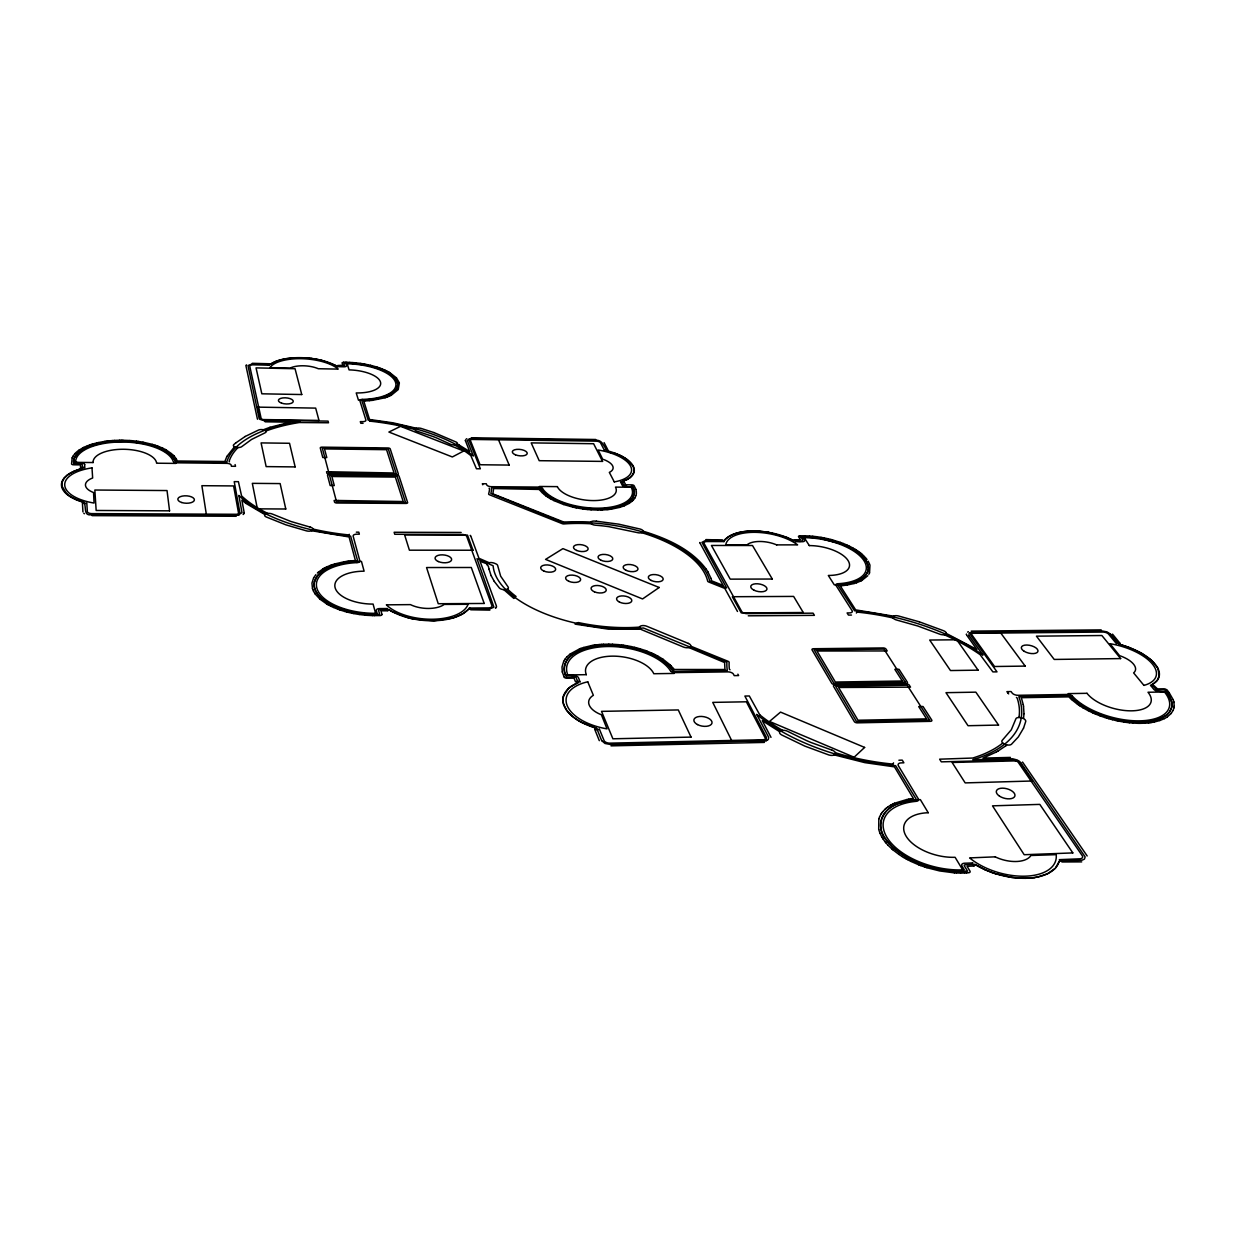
<?xml version="1.0" encoding="UTF-8"?>
<svg xmlns="http://www.w3.org/2000/svg" width="1236" height="1236" viewBox="0 0 1236 1236"><rect width="100%" height="100%" fill="white"/><g stroke="black" fill="none" stroke-linecap="round" stroke-linejoin="round"><path stroke-width="1.5" d="M893.273 763.817L892.268 764.033A147.656 72.445 12.1 0 1 835.443 752.755M1023.995 713.697L1023.516 706.158M856.625 612.299L857.537 612.129A147.656 72.445 12.1 0 1 892.407 617.83L893.164 618.015M1174.169 706.127L1173.953 702.511M1023.995 713.713L1023.578 718.131M946.235 633.404L976.919 649.518L966.768 635.211M636.432 493.149L636.092 495.234M1159.306 675.459L1157.746 668.073L1151.55 660.395M1174.169 706.173L1173.906 707.873M496.424 606.845L496.47 606.567A3.739 1.823 6.4 0 1 496.393 607L496.3 607.262M243.415 514.284L243.152 514.5A3.6 1.638 3.1 0 0 243.523 514.161L244.141 512.43L241.87 500.209L245.918 503.376M1159.306 675.459L1157.282 680.31L1152.199 684.868L1156.293 689.688L1164.729 689.966L1167.912 693.798M690.739 646.165L727.911 661.245A2.287 1.128 9.9 0 1 729.163 662.465L729.116 663.361A147.656 72.445 12.1 0 0 729.364 669.186L730.012 669.773M868.197 570.275L868.367 567.309M465.447 440.325L465.478 440.109A3.244 1.375 6.1 0 0 465.431 440.433L465.539 440.989M1018.974 717.483L1019.005 717.081A147.656 72.445 12.1 0 0 1017.151 698.031L1016.409 697.428M893.288 763.647L893.52 762.844M314.5 581.6C312.569 589.634 318.764 596.803 324.929 601.051M492.87 493.72L493.658 488.529L539.205 489.441M856.61 612.423L856.548 612.685A3.615 1.684 11.3 0 1 856.502 612.809L856.393 613.056M868.197 570.29L867.178 573.087M878.811 818.974L878.703 829.356M1173.906 707.919L1173.088 710.391M563.462 696.131L562.936 700.75M492.84 493.859L563.523 521.947L590.932 522.025M314.5 581.584L317.343 575.93L322.797 570.908M563.462 696.115L568.375 688.591M878.827 818.912L879.568 816.826M487.123 563.94L480.031 561.221L496.424 605.995M72.167 457.83L71.564 463.964A2.148 0.927 1.3 0 0 73.619 464.798L80.402 464.875L80.541 467.702L81.452 467.471A2.333 1.004 1.4 0 1 84.79 467.903L84.666 464.612M635.86 495.976L634.887 497.969M869.541 572.886L869.974 565.223M779.669 731.712L762.288 720.665L771.001 737.351M1023.532 728.174L1025.741 721.438A5.114 2.472 14.3 0 0 1021.384 717.792A5.114 2.472 14.3 0 0 1015.837 718.935L1011.295 729.796L1002.288 740.271A5.207 2.58 14.3 0 0 1004.683 744.242A5.207 2.58 14.3 0 0 1011.45 744.288L1018.325 736.95L1023.516 728.189M72.182 457.799L72.893 456.378M879.599 816.764L881.206 813.767M563.693 661.399L562.009 666.992L562.287 671.936M869.526 572.932L868.8 574.307M226.883 456.455L224.828 461.507L177.304 460.997L176.331 458.973M1173.057 710.437L1171.125 713.481M313.604 577.923L311.951 583.098L312.461 588.506M633.187 474.021L634.161 470.422L633.156 466.327M369.579 421.321L370.506 421.213A131.263 57.613 4.7 0 1 415.002 429.556M226.899 456.439L234.516 446.768M563.709 661.353L564.728 659.638M633.187 474.021L630.144 477.498M867.162 573.102L863.377 577.506M313.62 577.876L315.86 574.663M72.909 456.347L74.994 453.566M634.871 498L633.435 499.885M632.538 498.154L634.47 492.191L632.229 485.763M1169.519 711.951L1171.666 707.301L1171.697 702.11M246.165 365.253L246.288 365.068A3.152 1.251 3.8 0 1 246.489 364.867M881.237 813.721L881.871 812.794M264.89 514.562L245.933 503.392M564.759 659.591L565.346 658.773M349.155 534.57L349.325 534.338A3.6 1.669 4.5 0 0 349.077 534.694L348.058 534.848A131.263 57.613 4.7 0 1 313.789 529.224L313.079 529.054M632.538 498.17L626.59 503.222L618.294 506.575M64.21 478.286L62.186 482.04L61.893 485.949M881.901 812.747L882.597 811.836M1169.519 711.967L1166.954 714.686M565.377 658.726L566.737 657.104M496.007 607.803L495.806 608.05A3.739 1.823 6.4 0 1 495.512 608.313M64.21 478.286L67.146 475.381M1055.637 867.796L1059.051 861.677A1.746 0.927 16.3 0 1 1060.055 861.152L1081.948 860.225L1084.42 859.144L1085.146 856.903L1020.673 762.566M882.643 811.789L885.146 809.147M867.796 575.713L861.863 580.441M1171.095 713.527L1167.371 716.865M633.404 499.916L632.214 501.105M566.768 657.073L570.182 654.014M75.041 453.535L76.369 452.221M1054.941 868.568L1047.525 873.759L1037.946 876.942M78.316 452.623L74.268 458.015L73.681 463.871L82.086 464.149L82.704 468.058L73.48 471.565M317.374 573.087L318.146 572.376M568.375 688.576L570.769 686.644M885.208 809.101L886.119 808.313M78.316 452.623L88.853 446.505L105.338 442.272M632.183 501.136L629.17 503.376M318.193 572.345L322.982 568.915M235.752 442.936L233.743 444.651A4.419 1.885 3.4 0 0 235.921 447.262A4.419 1.885 3.4 0 0 241.777 446.613L251.619 439.413L265.045 432.816A4.341 1.839 3.7 0 0 264.767 430.205A4.341 1.839 3.7 0 0 258.648 429.989L245.176 436.478M235.767 442.936L245.176 436.493M1166.954 714.686C1151.782 725.316 1131.512 722.566 1114.439 719.043M1005.903 745.756L1006.598 744.86M886.181 808.267L888.236 806.706M77.173 451.526L78.81 450.29M572.16 654.802C565.006 659.452 561.808 669.479 566.443 676.988M67.146 475.381L69.015 474.021M630.128 477.498L627.146 479.429M466.157 439.135L466.374 438.95A3.244 1.375 6.1 0 1 466.683 438.78L466.775 438.718M863.361 577.506L857.181 581.044L848.9 583.5M1005.888 745.771L997.993 751.071M392.724 392.909L396.756 388.691L397.745 384.01M268.722 363.755L268.428 363.971A2.039 0.803 4.1 0 0 269.525 365.161L252.824 364.821A3.77 1.499 3.9 0 0 249.749 366.103L261.167 418.571A3.955 1.653 3.8 0 0 265.029 420.132L328.05 421.121L328.513 422.774L299.282 422.527A131.263 57.613 4.7 0 0 267.192 430.561L265.941 431.024M572.175 654.786L574.122 653.442M570.229 653.983L579.468 648.946M268.737 363.739L252.252 363.307M570.785 686.644L577.567 682.936A1.576 0.803 7.7 0 0 577.985 682.226L576.146 677.699A1.56 0.803 7.7 0 0 574.292 676.895L566.49 677.004M392.724 392.909L380.41 398.038L361.793 400.479L368.189 420.163A133.318 58.525 4.7 0 1 472.492 455.296L473.357 456.007L467.393 440.819M78.857 450.259L82.735 447.942M322.812 570.893L324.805 569.626M888.298 806.675L890.553 805.239M1167.325 716.911L1164.451 718.595M69.015 474.021L73.48 471.565M507.471 589.062L507.502 589.047A107.362 50.444 7.9 0 0 516.045 596.463L513.836 598.425L503.871 589.68M574.137 653.427L582.403 649.425L594.13 646.443M629.124 503.392L624.304 505.802M462.249 614.137L468.707 609.209L489.425 609.008L493.936 607.2L476.988 558.718L493.133 565.764A109.525 51.464 7.9 0 0 643.369 627.981L726.907 662.141L726.861 663.037A149.973 73.588 12.1 0 0 727.309 670.453L674.346 671.411L671.241 668.707M967.572 632.09L968.375 631.673M323.044 568.869L324.095 568.266M324.821 569.611L329.332 567.309M462.233 614.137L452.979 617.985M996.247 752.06L997.962 751.086M890.631 805.192L893.103 803.894M996.216 752.075L982.975 758.101L1010.43 757.405M391.209 395.304L398.224 389.587L399.367 382.882M324.156 568.236L325.253 567.664M860.889 580.951L861.816 580.472M893.613 616.177L855.652 609.873L840.186 585.74L841.33 585.663M627.131 479.429L625.972 480.016M82.781 447.911L83.816 447.386M325.315 567.633L326.459 567.061M391.163 395.335L389.355 396.184M1164.389 718.626L1159.832 720.526M860.843 580.966L856.548 582.759M83.878 447.355L87.339 445.841M893.164 803.863L894.431 803.261M326.52 567.03L330.321 565.424M625.957 480.016C616.687 481.206 627.919 489.935 632.183 485.748M834.346 754.918L864.814 762.627L894.447 766.861L913.435 798.58L912.122 798.719M329.348 567.293L343.284 563.106M894.509 803.23L906.776 799.537M389.294 396.2L387.316 396.988M624.242 505.818L619.653 507.393M87.401 445.81L89.888 444.898M579.545 648.915L580.827 648.436M330.398 565.393L331.696 564.929M387.27 397.019L385.138 397.745M311.704 530.738L349.077 536.949L355.412 560.557L354.129 560.634M900.441 802.875C884.343 805.934 874.053 825.571 885.532 839.012M580.905 648.406L583.67 647.479M624.226 482.133L625.802 484.806L631.812 484.852A1.993 0.865 8.1 0 1 634.053 485.64L635.937 489.456M331.758 564.898L334.539 564.002M89.95 444.867L91.217 444.45M624.195 482.148L623.701 482.303A2.148 0.927 8 0 1 620.549 481.885L622.141 485.115A3.353 1.452 8 0 0 626.08 486.598L631.194 487.231A46.335 20.209 7.6 0 1 598.718 508.166A46.335 20.209 7.6 0 1 542.527 488.56M856.486 582.774L854.122 583.516M270.035 427.285L263.33 429.757M900.457 802.875L908.151 800.897M1159.77 720.542L1154.455 721.963M174.307 459.112L176.671 461.893L226.682 462.434A133.318 58.525 4.7 0 1 298.37 421.739L299.885 421.507L264.473 420.92L259.143 418.386L247.988 365.562L251.974 364.079L270.143 364.373L276.509 361.144L284.759 358.919M91.279 444.435L92.576 444.033M270.051 427.285L290.367 422.187L265.137 421.8M385.091 397.76L372.268 400.371M583.747 647.463L591.411 645.609M334.616 563.971L343.84 561.839M452.979 617.985L434.021 620.75L413.195 618.942M92.638 444.018L96.841 442.905M618.278 506.575L611.913 507.996M619.591 507.409L611.588 509.108M641.7 532.685L643.044 533.087A107.362 50.444 7.9 0 1 707.579 580.75L707.656 581.09A2.148 1.004 9.4 0 0 708.722 582.001L724.806 588.413L737.49 611.48M854.061 583.531L847.386 584.968M416.47 428.274L393.079 422.836L369.549 419.483L363.724 400.958L364.836 400.928M270.143 364.373L270.236 364.357A39.228 15.651 4.4 0 1 336.207 365.887M96.918 442.874L98.324 442.565M688.885 647.556L724.605 662.542L724.945 669.51L674.083 669.479M98.401 442.55L104.504 441.437M1037.946 876.942L1034.285 877.606M1154.378 721.978L1151.519 722.504M848.885 583.5L841.932 584.52M489.147 562.72L478.95 558.286L470.947 536.47M343.299 563.106L349.649 562.133M284.759 358.919L295.759 357.76M908.182 800.897L909.804 800.604M906.869 799.522L908.491 799.228M591.488 645.594L593.048 645.331M343.932 561.824L347.161 561.329M611.897 507.996L598.78 509.108L584.504 508.274M593.125 645.316L594.701 645.084M594.161 646.443L612.809 645.424L632.369 648.004M908.584 799.213L910.237 798.966M909.835 800.604L915.165 799.924A1.669 0.881 13.6 0 0 916.015 798.935L895.621 765.656A149.973 73.588 12.1 0 1 757.915 715.366L756.695 714.346L768.715 737.382L768.298 739.499L766.243 740.719L610.476 744.505L604.96 743.454L601.685 740.627M847.309 584.983L844.466 585.37M1149.99 722.72L1151.442 722.519M104.581 441.422L106.095 441.206M105.354 442.272L108.428 441.855M611.511 509.124L608.668 509.495M1034.269 877.606L1025.586 878.302M594.794 645.068L596.401 644.852M944.211 634.732L945.895 635.474A147.656 72.445 12.1 0 1 980.102 654.647L992.879 671.905L996.988 671.859L970.878 635.319A4.403 2.024 13 0 1 973.072 633.295L1103.362 632.059A4.372 1.947 14.3 0 1 1108.429 633.96L1116.479 643.709A2.395 1.066 14.6 0 1 1119.105 643.199L1120.187 643.477L1112.508 634.145M910.329 798.95L912.029 798.734M347.239 561.314L348.846 561.113M106.188 441.19L107.717 441.005M1148.429 722.905L1149.913 722.736M596.494 644.837L598.116 644.667M107.81 440.989L109.355 440.819M108.444 441.855L127.88 441.283L146.852 443.94M372.206 400.371L369.379 400.649M348.938 561.098L350.56 560.928M349.664 562.133L357.683 560.943L350.607 536.1A133.318 58.525 4.7 0 1 239.645 496.192L238.857 495.435L242.009 512.662L237.945 515.165L91.989 514.624C81.931 516.88 87.632 504.242 82.951 501.955M842.952 585.524L844.373 585.385M607.154 509.649L608.575 509.495M1148.352 722.921L1145.2 723.184M109.432 440.819L112.661 440.541M598.209 644.651L599.846 644.497M350.653 560.912L352.291 560.773M267.733 513.419L266.404 512.739A131.263 57.613 4.7 0 1 241.561 495.868L238.409 481.669L234.222 481.638L239.846 512.538A4.326 1.962 3 0 1 236.308 514.284L91.479 513.604A4.45 1.993 1.2 0 1 87.37 511.781L86.783 502.913A2.395 1.066 1.2 0 1 83.399 503.33L82.426 503.067L82.936 511.889M607.077 509.649L602.519 509.958M841.917 584.52L837.946 585.308L854.586 610.8A149.973 73.588 12.1 0 1 981.693 654.215L982.96 655.111L969.009 635.551M841.407 585.663L842.875 585.54M369.301 400.665L364.914 400.928M352.384 560.758L354.037 560.634M599.939 644.497L601.608 644.373M965.532 871.349L967.587 871.195L964.358 865.864A1.761 0.958 15.1 0 1 965.331 864.767L974.107 864.428A1.761 0.958 15.2 0 1 975.745 864.86L985.216 869.789M966.598 872.894L968.839 872.724A2.642 1.452 15.2 0 0 970.028 871.179L967.062 866.282L974.385 866.003L973.335 865.37A2.858 1.545 15.2 0 1 972.933 862.944L964.281 863.238A4.45 2.426 15.1 0 0 961.963 865.957L964.281 869.804L962.689 869.881A59.776 32.121 14.4 0 1 887.989 839.012A59.776 32.121 14.4 0 1 916.03 801.345M639.537 627.1L637.436 627.255A107.362 50.444 7.9 0 1 578.324 622.558L575.111 624.134L608.436 629.186L640.727 629.201M112.754 440.526L114.345 440.433M380.132 615.528L380.286 615.513A2.287 1.128 4.7 0 0 381.955 614.431M601.7 644.373L603.384 644.28M898.896 760.233L902.249 760.125L903.887 762.813L900.812 762.906A4.898 2.534 13.2 0 0 898.356 765.702L918.317 798.873A4.249 2.24 13.6 0 1 916.324 801.345M343.454 362.272L342.078 362.781L342.789 365.284L337.768 365.485A2.009 0.803 4.8 0 1 337.304 366.628L343.948 366.798A3.136 1.236 4.8 0 0 346.528 365.609L345.956 363.755L347.177 363.77A43.569 17.505 4.9 0 1 395.242 381.553A43.569 17.505 4.9 0 1 362.488 399.382M1145.108 723.184L1140.133 723.338M114.438 440.418L119.428 440.248M965.517 871.349L957.823 871.488M964.621 873.002L966.49 872.91M800.542 536.779L817.768 537.768M799.893 535.821L799.769 535.837A2.039 0.896 10.3 0 0 798.549 536.733L800.465 539.777L794.578 539.761L795.351 540.178A2.225 0.989 10.2 0 1 795.443 541.662L802.427 541.708A3.461 1.53 10.3 0 0 804.528 540.101L803.014 537.706L804.281 537.691A48.281 21.661 10.6 0 1 863.238 559.599A48.281 21.661 10.6 0 1 838.101 583.716M1081.701 861.878L1061.925 861.971A2.843 1.499 16.3 0 0 1059.329 859.653L1080.094 858.804A5.238 2.75 16.5 0 0 1082.412 855.945L1018.263 762.349A4.882 2.441 14.6 0 0 1012.686 760.063L941.322 761.855L939.623 759.182L972.763 758.039A147.656 72.445 12.1 0 0 1001.763 743.825L1002.767 743.068M603.477 644.265L608.807 644.172M971.233 631.117L1101.183 629.881M295.775 357.76L306.389 357.961M600.928 510.02L602.426 509.958M851.48 615.064L848.452 615.095L847.093 612.932L849.843 612.901A4.341 2.024 11.3 0 0 852.129 610.723L836.015 585.447A3.6 1.638 11 0 1 837.838 583.701M489.873 610.12L470.7 609.781A2.441 1.19 6 0 0 469.124 608.05L488.776 607.896A4.48 2.178 6.3 0 0 491.99 605.872L466.683 536.254A4.249 1.962 6 0 0 462.295 534.462L394.748 534.276L394.129 532.268L461.152 532.453M379.9 615.543L374.4 615.621M964.513 873.002L960.604 873.079M343.484 362.272L345.184 362.272M799.97 535.821L804.605 535.791M611.032 745.864L764.404 742.419M600.835 510.02L597.699 510.051M375.929 614.477L379.668 614.385L378.587 610.321L379.467 609.734L388.629 609.688L392.445 611.727M1025.571 878.302L1011.882 877.421M119.521 440.248L121.128 440.232M471.225 437.776L595.767 439.491M748.274 615.822L814.416 615.343L813.103 613.164L746.621 613.612A4.372 2.07 10 0 1 741.801 611.681L703.995 543.299A4.141 1.869 9.2 0 1 706.559 541.553L724.281 541.569A2.24 1.004 9.4 0 1 722.411 540.039L705.88 539.591M238.023 447.54L237.791 447.803A131.263 57.613 4.7 0 0 229.108 461.368L229.494 461.816M776.733 544.891L797.606 544.86A40.494 18.2 9.9 0 0 754.254 532.314A40.494 18.2 9.9 0 0 725.81 544.767L747.023 544.86A20.718 9.316 9.9 0 1 776.718 544.906M375.914 614.477A54.353 26.234 4.6 0 1 314.624 588.166A54.353 26.234 4.6 0 1 361.468 561.453L364.11 571.186A33.727 16.284 4.6 0 0 335.126 587.749A33.727 16.284 4.6 0 0 373.087 604.08L375.914 614.477L370.522 614.385M356.339 532.16L358.795 532.175L359.352 534.184L356.462 534.184A4.326 1.993 4.6 0 0 353.156 536.192L359.846 560.881A3.723 1.761 4.5 0 1 357.096 562.643M92.051 515.628L236.231 516.277M121.221 440.232L122.843 440.248M1138.387 723.323L1140.04 723.338M597.621 510.051L591.117 509.819M960.496 873.079L956.494 872.971M346.945 363.029L343.948 363.013L344.365 365.949L336.64 365.887L322.225 360.495M363.06 423.299L360.819 423.268L360.309 421.615L362.936 421.646A3.893 1.622 4.9 0 0 365.902 420.055L359.861 400.649A3.229 1.329 5 0 1 362.241 399.367M608.9 644.172L612.484 644.25M345.261 362.272L346.683 362.287M372.53 615.59L374.307 615.621M122.936 440.248L129.672 440.51M755.598 531.063C744.458 530.707 731.805 532.407 723.817 540.595L705.308 540.611L701.94 542.341L726.613 587.965L709.68 580.905A109.525 51.464 7.9 0 0 563.94 522.921L490.862 493.442A133.318 58.525 4.7 0 0 491.665 487.772L539.282 488.004L545.091 493.597M804.698 535.806L809.456 536.007M1138.294 723.323L1133.01 723.091M346.76 362.287L349.695 362.395M346.945 363.029A45.454 18.262 4.9 0 1 397.42 382.511A45.454 18.262 4.9 0 1 358.471 400.186L356.215 392.94A28.212 11.325 4.9 0 0 380.456 381.97A28.212 11.325 4.9 0 0 349.077 369.888L346.945 363.029L349.85 363.137M755.613 531.063L759.646 531.264M957.807 871.488L951.844 871.164M372.422 615.59L366.86 615.312M370.491 614.385L352.615 612.175L336.47 607.278M612.577 644.25L618.046 644.62M954.424 872.863L956.386 872.971M349.788 362.395L352.739 362.581M349.865 363.137L365.671 365.037M591.364 523.817L589.016 523.678A107.362 50.444 7.9 0 0 564.667 523.879L564.033 523.925A2.07 0.942 7.3 0 1 562.164 523.647L489.595 494.817A2.039 0.896 6.4 0 1 488.653 493.844L488.838 493.164A131.263 57.613 4.7 0 0 489.595 488.699L489.116 488.235M591.04 509.804L587.795 509.541M809.549 536.007L812.732 536.269M954.316 872.863L939.592 870.932L926.938 867.718M129.765 440.526L131.371 440.649M759.661 531.264L768.56 532.345M306.404 357.961L311.41 358.471M352.816 362.596L354.253 362.704M1132.918 723.075L1129.349 722.766M364.975 615.157L366.752 615.296M131.464 440.649L136.423 441.159M354.33 362.704L355.767 362.843M951.813 871.164L943.717 870.175M364.867 615.142L359.336 614.508M618.139 644.62L621.754 645.022M586.127 509.371L587.703 509.541M812.824 536.269L816.038 536.625M355.844 362.859L360.279 363.384M1129.256 722.751L1125.625 722.303M584.458 509.186L586.034 509.371M311.426 358.471L314.5 358.904M136.516 441.175L138.092 441.391M816.131 536.64L821.013 537.351M584.489 508.274L581.322 507.826M582.789 508.954L584.365 509.17M621.862 645.022L623.624 645.254M1011.867 877.421L995.243 873.605M360.356 363.399L361.762 363.6M817.784 537.768L842.303 544.164M138.169 441.391L142.99 442.179M582.697 508.954L576.177 507.841M623.716 645.269L627.332 645.841M1123.756 722.025L1125.533 722.288M359.243 614.493L353.79 613.581M361.839 363.616L364.713 364.095M314.516 358.904L319.908 359.939M581.291 507.826L570.414 505.555M1123.663 722.009L1118.101 721.005M943.686 870.175L927.494 866.359M768.576 532.345L787.456 537.66M821.106 537.366L824.319 537.969M627.424 645.856L631.009 646.536M364.79 364.11L370.46 365.3M143.067 442.194L152.229 444.342M351.982 613.226L353.697 613.566M365.686 365.037L372.438 366.598M413.195 618.942L408.761 617.938M824.412 537.984L827.61 538.664M576.1 507.826L572.948 507.146M1116.216 720.603L1118.008 720.99M631.102 646.552L634.64 647.355M351.889 613.21L346.652 611.975M319.923 359.939L321.654 360.356M1116.123 720.573L1112.462 719.707M632.399 648.004L634.114 648.406M827.687 538.695L830.855 539.468M572.855 507.115L563.647 504.535M146.868 443.956L157.868 447.339M370.522 365.315L371.851 365.64M1114.408 719.043L1109.047 717.622M634.732 647.37L636.432 647.803M634.13 648.406L648.915 653.226L660.163 659.035M408.745 617.938L392.461 611.727M371.912 365.655L375.899 366.768M1110.577 719.213L1112.354 719.676M830.932 539.483L832.461 539.9M636.525 647.834L639.97 648.792M570.399 505.555L556.509 500.642L545.091 493.597M344.921 611.496L346.559 611.944M372.453 366.613C381.909 369.672 394.748 373.195 397.745 383.994M1108.723 718.688L1110.484 719.182M832.539 539.916L840.248 542.357M344.829 611.465L339.885 609.92M1109.016 717.622L1092.021 711.241M1106.869 718.131L1108.615 718.657M152.306 444.373L155.103 445.238M82.936 501.955L76.385 499.607M640.063 648.807L645.13 650.46M375.976 366.783L377.212 367.169M1105.015 717.56L1106.761 718.101M919.167 621.77L898.325 615.945A4.728 2.178 11.9 0 0 892.964 616.888A4.728 2.178 11.9 0 0 896.764 620.07L917.885 626.034L939.437 634.053A4.774 2.209 12.6 0 0 945.741 634.161A4.774 2.209 12.6 0 0 943.686 630.777L919.182 621.77M927.463 866.359L908.8 858.572L892.562 847.154M924.868 867.054L926.83 867.687M995.227 873.605L991.828 872.446M377.274 367.2L378.479 367.586M1104.922 717.529L1101.384 716.324M155.18 445.254L156.493 445.702M924.76 867.023L920.805 865.617M563.57 504.504L553.991 500.626M378.556 367.617L379.73 368.034M613.844 452.855C603.415 453.936 605.501 439.321 595.582 440.294L472.198 438.61L468.459 439.274L467.393 440.788M434.037 432.6L421.09 428.413A4.218 1.761 5.6 0 0 415.45 428.753A4.218 1.761 5.6 0 0 417.305 431.287L432.971 436.509A152.337 67.331 4.5 0 1 436.385 437.838L450.213 444.126A4.249 1.792 5.9 0 0 456.192 444.62A4.249 1.792 5.9 0 0 456.177 442.071L434.068 432.615M338.278 609.348L339.807 609.889M156.57 445.732L157.853 446.196M613.859 452.87L619.73 455.296M1128.514 647.247L1118.626 643.956L1110.561 634.161M645.207 650.491L646.799 651.063M1099.592 715.675L1101.291 716.293M991.813 872.431L985.231 869.789M379.807 368.05L382.156 368.946M840.325 542.388L843.23 543.485M1128.53 647.247L1141.431 653.211L1151.118 660.009M338.185 609.317L333.643 607.494M157.914 446.211L159.181 446.69M1099.499 715.629L1096.069 714.284M646.891 651.094L651.635 653.041M918.812 864.86L920.696 865.586M843.307 543.516L846.104 544.69M842.319 544.164L847.711 546.528M159.243 446.721L161.715 447.756M157.884 447.339L170.135 454.323M918.703 864.814L911.102 861.477M382.218 368.977L384.458 369.919M787.471 537.675C790.082 540.225 808.576 545.03 800.511 536.81M1094.339 713.558L1095.977 714.254M336.455 607.278L330.924 604.698M76.385 499.607L69.973 496.239M1092.655 712.817L1094.262 713.527M846.181 544.721L847.51 545.308M333.565 607.463L330.754 606.15M651.727 653.071L653.195 653.751M384.52 369.935L385.555 370.414M161.777 447.787L162.936 448.313M1092.562 712.77L1089.349 711.256M847.572 545.339L848.869 545.957M653.272 653.782L654.709 654.477M619.746 455.296L622.141 456.517M1092.006 711.241L1087.402 708.923M385.617 370.445L387.656 371.464M162.998 448.344L165.238 449.471M848.947 545.988L850.213 546.606M847.742 546.528L856.007 551.225M553.929 500.595L550.375 498.726M910.994 861.415L907.44 859.607M654.786 654.508L657.645 655.992M1087.742 710.437L1089.256 711.21M330.676 606.103L328.034 604.713M850.275 546.636L852.794 547.965M581.214 722.195L595.86 728.081A1.622 0.865 8.1 0 1 596.895 728.807L601.669 740.611M1087.649 710.391L1083.138 707.904M387.718 371.48L388.66 371.99M329.641 604.002L330.908 604.682M581.198 722.179L577.552 720.063M622.156 456.517L625.632 458.587M457.258 444.018L458.958 444.945M1085.934 708.104L1087.386 708.908M165.3 449.502L166.335 450.074M905.679 858.634L907.348 859.545M657.722 656.022L663.052 659.251M852.855 547.996L855.219 549.371M458.989 444.96L468.537 450.846M388.707 372.021L389.618 372.546M329.626 603.987L324.944 601.067M326.737 603.971L327.957 604.682M1084.497 707.27L1085.919 708.089M903.949 857.63L905.586 858.572M550.314 498.695L548.151 497.397M166.397 450.105L171.974 453.967M1084.482 707.27L1068.97 695.667L1018.835 696.733A149.973 73.588 12.1 0 1 974.385 759.259L972.871 759.707L1012.639 758.78L1017.398 760.047L1020.658 762.535M1083.06 707.857L1080.264 706.127M389.664 372.577L396.401 377.83M902.265 856.61L903.856 857.568M326.659 603.94L319.985 599.197M855.281 549.417L856.393 550.097M606.413 450.507L606.49 450.553A40.834 17.443 7.6 0 1 622.187 481.468M902.172 856.548L899.035 854.493M856.455 550.144L857.521 550.839M548.089 497.366L546.111 496.022M660.178 659.051L667.873 665.014M576.965 719.692L572.716 716.602M1078.889 705.231L1080.187 706.08M69.973 496.239L66.528 493.612M625.632 458.602L627.162 459.684M857.568 550.885L859.638 552.337M856.023 551.241L864.52 558.749M1077.545 704.304L1078.812 705.184M663.114 659.298L669.804 664.628M468.552 450.862L469.742 451.681L465.555 441.036M898.943 854.431L893.149 850.028M1077.483 704.257L1071.597 699.561M84.419 513.743L84.11 513.527A3.708 1.669 1.2 0 1 83.816 513.249M546.049 495.991L543.376 493.89M627.177 459.684L633.156 466.327M859.7 552.384L860.642 553.11M860.704 553.156L861.6 553.882M759.769 714.856L749.325 695.976L744.875 696.053L766.366 737.274A4.836 2.518 10.9 0 1 763.493 739.731L609.441 743.16A4.898 2.626 8.4 0 1 604.188 740.827L599.275 728.823A2.642 1.406 8.2 0 1 595.829 729.564L594.686 729.225L599.305 740.658M572.222 716.2L566.675 710.345L563.554 704.226M861.662 553.929L864.211 556.262M891.82 848.869L893.087 849.966M170.151 454.338L174.291 459.112M319.939 599.151L315.18 593.975M891.743 848.808L888.143 845.331M66.528 493.612L61.893 485.949M1071.535 699.514L1068.831 696.857L1021.322 697.691L1023.238 704.613M542.527 493.133L539.236 489.471M892.547 847.139L885.548 839.028M172.777 454.678L174.137 456.053M1166.614 689.796L1166.738 689.935A2.302 1.035 15.5 0 0 1163.864 688.792L1157.514 688.9L1153.976 685.64A2.472 1.128 15.3 0 1 1150.453 685.177L1153.868 689.41A3.878 1.761 15.4 0 0 1158.781 691.264L1164.466 691.959A53.349 24.658 15.1 0 1 1141.848 720.773A53.349 24.658 15.1 0 1 1072.524 696.301M669.85 664.674L670.762 665.571M667.888 665.03L669.649 666.837M1008.669 693.89L1007.973 693.102M670.808 665.617L673.311 668.444M888.081 845.269L885.996 842.906M1166.784 689.982L1167.618 690.893M1110.546 634.145L1107.008 631.89L1102.095 630.963L972.67 632.183L969.117 633.187L969.009 635.536M865.03 557.096L867.023 559.491M470.221 535.358L470.437 535.621A3.538 1.622 6 0 1 470.638 535.899L470.545 535.744M669.665 666.853L671.225 668.691M84.496 502.542L84.542 502.604A45.222 19.884 1.6 0 1 82.735 468.336M174.168 456.084L176.315 458.942M396.432 377.861L399.352 382.836M1167.665 690.955L1168.453 691.866M885.007 841.701L885.934 842.844M1168.499 691.913L1169.241 692.84M257.675 419.267L257.505 419.066A3.306 1.375 3.7 0 1 257.366 418.819L245.979 365.918M1022.527 762.056L1087.17 855.961M864.536 558.765L865.679 560.31M673.342 668.491L674.037 669.418M884.961 841.623L883.23 839.244M1169.271 692.886L1173.134 699.622M1007.912 693.025L1006.923 691.635L1011.079 691.557L1012.284 693.195A4.62 2.194 13.9 0 0 1017.985 695.296L1067.641 694.447A3.909 1.839 14.6 0 1 1072.431 696.146M706.22 569.224C691.171 549 666.328 538.263 643.183 531.217M1167.912 693.798L1171.697 702.094M315.149 593.929L313.558 591.287M494.292 581.414L499.359 587.95A4.774 2.287 6.5 0 0 505.678 589.618A4.774 2.287 6.5 0 0 507.965 586.76L500.657 576.192L497.66 565.532A4.697 2.209 6.4 0 0 495.651 563.755L494.338 563.214A4.697 2.209 6.4 0 0 488.112 563.06A4.697 2.209 6.4 0 0 488.328 566.073L488.962 569.039M706.235 569.255L707.888 571.835M494.276 581.399L491.109 575.621M865.679 560.325L867.039 562.674M883.184 839.182L881.701 836.772M604.095 442.627L607.942 450.058L607.03 449.827A2.086 0.881 7.8 0 0 604.342 450.167L600.449 442.673A3.832 1.607 7.6 0 0 596.37 441.144L472.152 439.444A3.893 1.653 6.2 0 0 469.325 440.912L480.356 468.799L476.447 468.753L470.823 455.59A131.263 57.613 4.7 0 0 454.415 444.929M868.151 561.159L869.696 564.373M707.904 571.866L710.994 578.402M881.67 836.71L879.908 833.079M737.877 674.176L738.618 675.567L734.23 675.629L733.35 673.991A4.62 2.302 10 0 0 727.865 671.874L675.072 672.616A3.909 1.962 9.2 0 1 670.499 670.885M235.087 464.581L235.535 466.296L231.395 466.266L231.147 465.014A4.156 1.808 3.2 0 0 226.729 463.345L176.933 462.82A3.538 1.53 2.6 0 1 173.241 461.43A49.131 21.213 1.9 0 0 120.386 442.009A49.131 21.213 1.9 0 0 75.628 462.357L81.004 463.036A3.615 1.56 1.4 0 1 84.697 464.566M564.141 676.988L562.303 671.998M313.527 591.241L312.77 589.464M867.039 562.674L868.367 567.309M491.094 575.605L488.977 569.054M482.751 484.79L482.334 483.74L486.289 483.77L486.799 485.006A4.048 1.777 6.4 0 0 491.403 486.69L538.618 487.077A3.399 1.499 7 0 1 542.496 488.452M879.877 833.018L878.719 829.418M1173.149 699.669L1173.736 701.523M312.476 588.552L312.754 589.418M710.994 578.433L711.735 580.889L723.168 585.431L699.854 542.774A3.461 1.56 9.1 0 1 699.854 542.496L699.839 542.65M563.554 704.226L562.936 700.75M381.955 614.416L380.966 610.831L387.857 610.785L387.115 610.306A2.472 1.221 4.8 0 1 387.61 608.545L379.576 608.575A3.862 1.9 4.7 0 0 376.331 610.476L377.119 613.319L375.605 613.334A52.113 25.153 4.6 0 1 317.25 589.34A52.113 25.153 4.6 0 1 356.818 562.627M635.953 489.502L636.447 492.391M966.521 634.64L966.444 634.346A3.662 1.684 12.9 0 1 966.428 634.053L966.428 634.207M1173.736 701.569L1173.937 702.465M1023.253 704.644L1023.516 706.142M1059.19 861.183A54.168 28.83 15.4 0 1 975.003 864.397M1118.812 644.219A46.844 21.197 14.7 0 1 1151.952 684.59M724.543 540.595A43.26 19.452 9.9 0 1 793.929 540.719M596.694 728.313A49.764 25.91 8.4 0 1 578.17 682.689M468.444 609.147A46.829 22.742 5.4 0 1 389 609.642M564.249 677.204A2.348 1.205 7.6 0 0 566.83 678.24L574.029 678.147L575.559 681.917L576.409 681.577A2.549 1.313 7.8 0 1 580.147 682.071L578.433 677.668A3.971 2.024 7.7 0 0 573.798 675.675L567.772 674.933A54.013 27.455 8.4 0 1 605.223 646.582A54.013 27.455 8.4 0 1 670.453 670.731M782.527 730.337A147.656 72.445 12.1 0 1 759.769 714.856M244.125 513.079A3.6 1.638 3.1 0 1 244.033 513.357M468.073 604.296L468.042 604.373A43.832 21.29 5.4 0 1 431.858 619.251A43.832 21.29 5.4 0 1 386.374 604.837L410.445 604.62A22.418 10.892 5.4 0 0 444.218 604.419L468.073 604.296M269.958 367.633L290.074 368.127A18.787 7.493 4.4 0 1 318.316 368.73L338.2 369.101A36.725 14.647 4.4 0 0 301.522 358.703A36.725 14.647 4.4 0 0 269.958 367.633M864.628 747.425L854.107 757.235L769.503 721.438L780.534 712.106L864.628 747.425M659.19 587.486L642.565 598.95L545.586 559.398L562.921 548.63L659.19 587.486M463.716 451.001L452.345 456.965L388.907 432.044L400.557 426.343L463.716 451.001M1143.933 685.393L1133.628 672.909A22.433 10.151 14.7 0 0 1119.569 655.652L1109.974 643.693A43.832 19.838 14.7 0 1 1152.446 664.103A43.832 19.838 14.7 0 1 1143.933 685.393M587.764 681.808L587.625 681.839A46.566 24.256 8.4 0 0 567.247 705.787A46.566 24.256 8.4 0 0 607.03 728.869L601.376 714.748A23.824 12.406 8.4 0 1 593.357 695.312L587.764 681.808M614.292 481.901L609.333 472.384A19.544 8.358 7.6 0 0 602.658 459.189L598.162 450.012A38.223 16.331 7.6 0 1 630.592 466.173A38.223 16.331 7.6 0 1 614.292 481.901M91.989 467.872L91.85 467.903A42.318 18.617 1.6 0 0 64.736 485.176A42.318 18.617 1.6 0 0 94.06 503.052L93.55 492.531A21.645 9.517 1.6 0 1 92.654 477.992L91.989 467.872M1072.833 852.917L1024.196 854.725L992.508 805.841L1039.8 804.389L1072.833 852.917M995.135 856.842L969.642 857.908A50.707 26.976 15.4 0 0 1025.71 876.169A50.707 26.976 15.4 0 0 1056.193 854.663L1030.948 855.497A25.941 13.797 15.4 0 1 995.15 856.826M1032.4 780.997L965.177 782.898L952.137 762.488L1018.526 760.804L1032.4 780.997M691.032 737.104L612.886 738.788L601.53 711.364L678.286 709.943L691.032 737.104M766.505 740.472L732.021 741.229L712.755 702.388L746.374 701.801L766.505 740.472M926.598 718.873L857.985 720.248L838.58 687.479L910.546 687.139L909.248 685.13A2.302 1.128 12.5 0 0 906.343 683.971L834.98 685.084A2.317 1.143 11.6 0 0 833.543 686.335L854.323 721.608A2.379 1.205 12.1 0 0 857.29 722.844L930.399 721.345A2.364 1.174 13.1 0 0 931.759 720.047L923.014 706.498L918.703 706.575L926.598 718.873M929.58 720.094L856.533 721.561L835.706 686.304L907.116 685.177L929.58 720.094M998.549 725.068L968.035 725.717L945.973 692.67L975.853 692.16L998.549 725.068M1087 693.303L1068.182 693.628A55.651 25.709 15.1 0 0 1140.504 722.087A55.651 25.709 15.1 0 0 1166.475 691.928L1148.012 692.253A34.531 15.96 15 0 1 1131.79 710.824A34.531 15.96 15 0 1 1087 693.303M902.311 681.005L835.351 682.04L816.965 651.001L887.216 650.955L885.98 649.054A2.24 1.066 12 0 0 883.184 647.942L813.489 648.73A2.256 1.081 11.1 0 0 812.052 649.889L831.751 683.307A2.302 1.143 11.6 0 0 834.624 684.481L905.973 683.369A2.302 1.112 12.5 0 0 907.317 682.133L899.035 669.294L894.833 669.356L902.311 681.005M905.2 682.179L833.914 683.276L814.169 649.873L883.91 649.07L905.2 682.179M1120.635 658.587L1054.215 659.437L1036.448 636.169L1101.879 635.52L1120.635 658.587M1025.185 666.096L994.547 666.513L970.322 632.662L1000.279 632.384L1025.185 666.096M586.343 674.671L565.501 674.964A56.346 28.644 8.4 0 1 607.2 645.346A56.346 28.644 8.4 0 1 674.223 673.435L653.813 673.728A34.963 17.767 8.4 0 0 612.16 656.146A34.963 17.767 8.4 0 0 586.343 674.671M978.093 670.159L950.484 670.545L929.688 640.047L956.757 639.769L978.093 670.159M803.261 612.515L741.26 612.932L732.299 596.725L793.62 596.416L803.261 612.515M484.188 603.462L438.239 603.724L426.559 567.54L471.302 567.494L484.188 603.462M772.299 579.035L730.229 579.143L711.442 545.462L752.492 545.509L772.299 579.035M473.017 550.236L409.41 550.19L404.635 534.972L467.502 535.126L473.017 550.236M285.779 509L257.382 508.846L252.329 483.353L280.139 483.585L285.779 509M169.564 510.839L96.161 510.468L94.848 490.028L167.03 490.553L169.564 510.839M238.872 514.887L206.397 514.732L201.885 485.686L233.604 485.933L238.872 514.887M338.262 500.487L334.106 500.456L334.523 502.048A2.101 0.942 4.4 0 0 336.856 503.021L405.871 503.438A2.086 0.927 5.3 0 0 407.617 502.511L399.089 476.2A2.039 0.896 5.2 0 0 396.787 475.273L329.332 474.655A2.055 0.912 4.4 0 0 327.54 475.536L330.166 485.532L334.292 485.578L331.866 476.493L395.35 477.081L403.214 501.538L338.262 500.487M405.562 502.496L336.609 502.063L329.579 475.566L397.08 476.184L405.562 502.496M557.359 486.629L539.437 486.474A48.343 21.089 7.6 0 0 596.942 509.108A48.343 21.089 7.6 0 0 633.11 487.247L615.497 487.108A30.004 13.086 7.6 0 1 593.017 500.58A30.004 13.086 7.6 0 1 557.359 486.629M93.086 462.542L73.48 462.341A51.248 22.124 1.9 0 1 122.673 441.113A51.248 22.124 1.9 0 1 175.852 463.407L156.617 463.206A31.812 13.735 1.9 0 0 123.6 449.271A31.812 13.735 1.9 0 0 93.086 462.542M295.157 466.914L266.142 466.605L261.09 442.905L289.533 443.276L295.157 466.914M330.599 471.781L326.536 471.75L326.937 473.264A2.055 0.896 4.4 0 0 329.209 474.191L396.632 474.825A2.039 0.896 5.2 0 0 398.347 473.944L390.205 448.869A1.993 0.85 5.2 0 0 387.965 447.973L322.04 447.154A2.009 0.865 4.4 0 0 320.279 448.004L322.781 457.521L326.798 457.567L324.496 448.915L386.559 449.688L394.052 473.002L330.599 471.781M396.339 473.913L328.977 473.28L322.272 448.019L388.243 448.838L396.339 473.913M602.535 461.399L539.205 460.688L531.202 442.89L593.62 443.724L602.535 461.399M509.186 465.076L480.047 464.751L469.788 438.919L498.309 439.305L509.186 465.076M318.981 420.425L260.209 419.514L257.521 407.123L315.674 408.112L318.981 420.425M301.754 394.547L261.831 393.805L256.053 367.895L295.049 368.73L301.754 394.547M596.385 521.206L594.871 521.082A4.465 2.009 7.7 0 0 590.7 522.782A4.465 2.009 7.7 0 0 595.397 525.192L596.88 525.315A126.829 60.116 7.9 0 1 601.283 525.733L604.219 526.057A126.922 60.162 7.9 0 1 608.606 526.629L637.282 532.577A4.48 2.024 8.3 0 0 642.936 531.974A4.48 2.024 8.3 0 0 640.217 529.07L618.68 524.157L596.385 521.206M310.251 527.139L290.908 521.484L272.414 514.083A4.666 2.117 3.5 0 0 265.833 513.898A4.666 2.117 3.5 0 0 266.142 516.926L285.871 524.837L306.59 530.908A4.697 2.163 3.9 0 0 312.723 530.105A4.697 2.163 3.9 0 0 310.251 527.139M831.905 750.097L811.063 742.512A168.575 81.947 12.2 0 1 806.49 740.565L787.749 731.388A5.207 2.704 11.2 0 0 780.549 730.893A5.207 2.704 11.2 0 0 781.523 734.864L804.806 746.096L828.8 754.949A5.284 2.75 12 0 0 835.304 754.115A5.284 2.75 12 0 0 831.905 750.097M688.359 643.431L646.783 626.25A4.851 2.379 8.6 0 0 640.171 626.297A4.851 2.379 8.6 0 0 641.808 629.773L683.493 647.061A4.898 2.41 9.3 0 0 690.121 646.984A4.898 2.41 9.3 0 0 688.359 643.431M809.302 545.586L803.678 536.733A50.367 22.588 10.6 0 1 865.988 560.773A50.367 22.588 10.6 0 1 834.315 584.875L828.321 575.466A31.255 14.013 10.6 0 0 848.035 560.511A31.255 14.013 10.6 0 0 809.302 545.586M928.236 812.732L920.341 799.615A62.372 33.511 14.4 0 0 884.574 837.514A62.372 33.511 14.4 0 0 963.632 871.442L955.104 857.29A38.702 20.796 14.4 0 1 906.142 836.231A38.702 20.796 14.4 0 1 928.236 812.732M651.156 580.441A7.524 3.523 8.6 0 0 663.129 579.56A7.524 3.523 8.6 0 0 652.979 574.57A7.524 3.523 8.6 0 0 651.156 580.441M619.421 602.056A7.679 3.677 8.3 0 0 631.72 601.113A7.679 3.677 8.3 0 0 621.445 595.937A7.679 3.677 8.3 0 0 619.421 602.056M625.957 570.29A7.478 3.476 8.3 0 0 637.915 569.441A7.478 3.476 8.3 0 0 627.903 564.497A7.478 3.476 8.3 0 0 625.957 570.29M594.454 591.843A7.632 3.631 7.9 0 0 606.227 590.298A7.632 3.631 7.9 0 0 595.319 585.601A7.632 3.631 7.9 0 0 594.454 591.843M600.742 560.124A7.431 3.445 7.9 0 0 612.701 559.305A7.431 3.445 7.9 0 0 602.797 554.423A7.431 3.445 7.9 0 0 600.742 560.124M568.869 581.337A7.601 3.6 7.5 0 0 580.642 579.823A7.601 3.6 7.5 0 0 569.873 575.188A7.601 3.6 7.5 0 0 568.869 581.337M576.687 550.468A7.385 3.399 7.6 0 0 588.135 549.078A7.385 3.399 7.6 0 0 577.614 544.643A7.385 3.399 7.6 0 0 576.687 550.468M543.871 571.063A7.555 3.553 7.2 0 0 555.659 569.595A7.555 3.553 7.2 0 0 544.999 565.006A7.555 3.553 7.2 0 0 543.871 571.063M999.476 796.123A9.579 4.913 14.8 0 0 1014.802 796.247A9.579 4.913 14.8 0 0 1002.643 788.166A9.579 4.913 14.8 0 0 999.476 796.123M1024.211 651.31A8.528 3.909 13.7 0 0 1037.854 651.619A8.528 3.909 13.7 0 0 1026.915 645.022A8.528 3.909 13.7 0 0 1024.211 651.31M754.115 590.252A8.219 3.816 10 0 0 766.938 589.278A8.219 3.816 10 0 0 755.505 583.794A8.219 3.816 10 0 0 754.115 590.252M697.475 724.574A9.193 4.79 9.9 0 0 711.982 723.122A9.193 4.79 9.9 0 0 699.391 716.494A9.193 4.79 9.9 0 0 697.475 724.574M281.561 403.137A7.431 3.044 4.1 0 0 293.241 401.607A7.431 3.044 4.1 0 0 282.75 397.93A7.431 3.044 4.1 0 0 281.561 403.137M181.754 502.527A8.281 3.708 2.5 0 0 194.392 499.931A8.281 3.708 2.5 0 0 182.217 496.115A8.281 3.708 2.5 0 0 181.754 502.527M438.316 561.546A8.328 3.909 5.7 0 0 451.573 559.954A8.328 3.909 5.7 0 0 440.155 554.949A8.328 3.909 5.7 0 0 438.316 561.546M515.427 454.802A7.493 3.198 6.7 0 0 527.2 453.643A7.493 3.198 6.7 0 0 516.694 449.379A7.493 3.198 6.7 0 0 515.427 454.802"/></g></svg>
